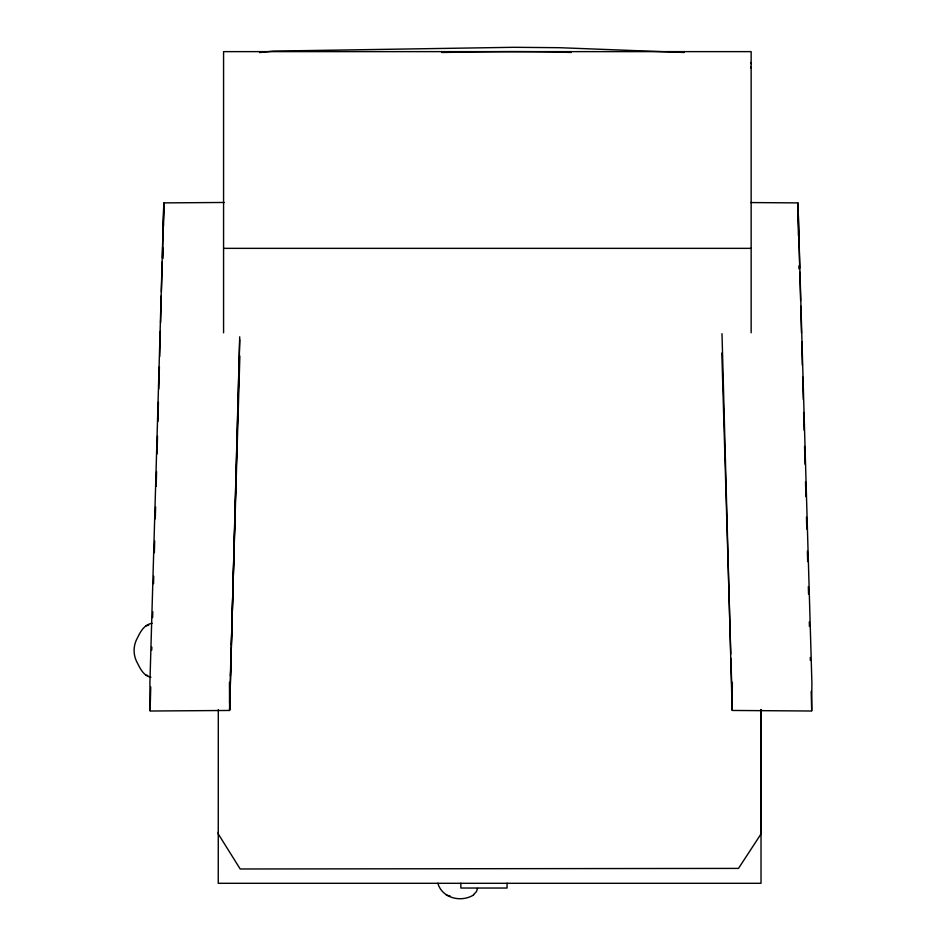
<?xml version="1.0" encoding="UTF-8"?>
<svg xmlns="http://www.w3.org/2000/svg" width="946" height="946" viewBox="0 0 946 946"><rect width="100%" height="100%" fill="white"/><g stroke="black" fill="none" stroke-linecap="round" stroke-linejoin="round"><path stroke-width="1.42" d="M760.974 709.654L761.022 833.934L738.495 868.404L240.189 868.984L218.254 833.934L218.313 832.09M732.358 682.397L732.169 710.458L811.692 711.014L811.893 682.953L797.975 203.13M163.019 258.447L163.185 248.1M163.54 225.94L163.847 206.736M150.107 710.576L150.745 686.962M151.738 650.091L151.821 647.111M152.613 617.643L152.779 611.695M153.536 583.717L153.725 576.28M154.364 552.689L154.683 540.852M155.286 518.81L155.605 506.914M156.161 486.362L156.563 471.486M157.036 453.903L157.521 436.071M157.923 421.455L158.431 402.133M158.798 388.995L159.389 366.705M159.673 356.547L160.347 331.289M160.595 322.621L161.305 295.862M161.423 291.498L162.227 261.924M162.345 257.714L163.824 202.893L224.202 202.468M239.716 336.811L229.63 710.02L239.752 339.756M163.824 203.13L149.906 682.953L150.107 711.014L229.63 710.458L229.44 682.397M229.582 702.606L230.15 683.426M230.363 676.059L231.202 648.034M231.285 645.077L239.87 356.003M477.517 888.424L476.441 891.617L473.532 894.62M152.093 623.248C144.36 624.49 140.457 631.538 137.489 637.817A25.459 25.459 0 0 0 137.489 663.181C140.386 668.952 143.709 675.893 150.899 677.241M473.71 894.916C460.974 902.862 442.03 898.144 437.809 883.174M146.11 625.744L146.618 625.649A138.79 19.358 -22.6 0 1 148.676 625.33M259.618 52.574L273.264 51.119L513.844 47.3L559.512 47.702L684.124 52.503M441.605 52.491L468.187 52.03A831.298 265.459 0 0 1 559.512 52.03L571.242 52.479M223.575 248.349L751.148 248.349M750.852 202.562L797.986 202.893L799.737 268.037M146.11 675.255L146.618 675.338A138.79 19.358 22.6 0 0 147.659 675.515M446.429 895.247L446.926 895.342A138.79 19.358 22.6 0 0 449.989 895.815M750.568 62.743L751.148 63.796M750.568 67.071L751.148 68.112M721.833 353.047L730.773 653.934M730.903 658.357L731.743 686.382M731.956 693.749L732.228 702.606M799.855 272.259L800.612 300.485M800.777 306.197L801.487 332.945M801.735 341.612L802.362 365.393M802.681 377.04L803.284 399.318M803.639 412.456L804.124 430.3M804.561 446.406L805.034 464.226M805.519 481.821L805.921 496.685M806.477 517.237L806.796 529.133M807.387 551.187L807.671 561.593M808.345 586.603L808.546 594.041M809.303 622.03L809.421 626.5M810.261 657.446L810.344 660.426M811.183 691.396L811.703 710.576M721.999 333.678L732.169 710.02M797.951 206.736L798.4 235.578M798.897 265.826L798.944 268.782M761.022 709.737L761.022 883.304L218.254 883.304L218.301 709.654M751.148 332.791L751.148 51.628L223.575 51.628L223.575 332.791M507.068 883.233L507.068 888.034L460.844 888.034L460.844 883.233"/></g></svg>
